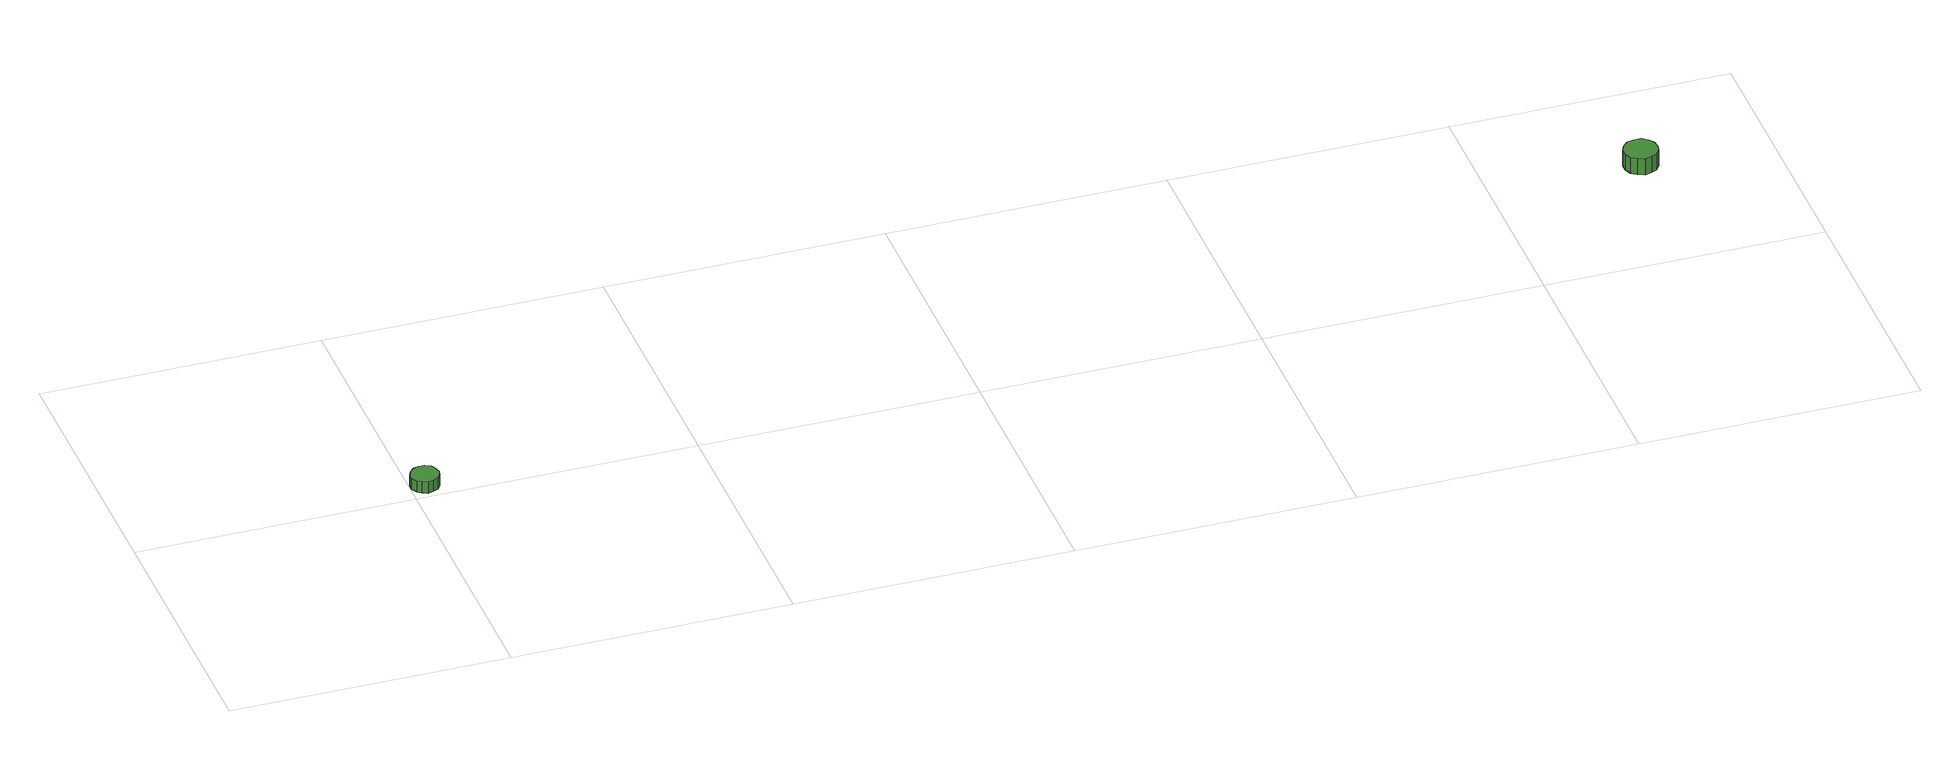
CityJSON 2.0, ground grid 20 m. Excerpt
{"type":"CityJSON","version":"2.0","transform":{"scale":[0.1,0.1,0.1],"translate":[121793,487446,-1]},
"CityObjects":{
"tree1":{"type":"SolitaryVegetationObject","attributes":{"function":"something"},"geometry":[{"type":"MultiSurface","lod":"1","boundaries":[[[0,1,2,3,4,5,6,7,8,9,10,11,12,13,14]],[[15,16,17,18,19,20,21,22,23,24,25,26,27,28,29]],[[0,29,28,1]],[[1,28,27,2]],[[2,27,26,3]],[[3,26,25,4]],[[4,25,24,5]],[[5,24,23,6]],[[6,23,22,7]],[[7,22,21,8]],[[8,21,20,9]],[[9,20,19,10]],[[10,19,18,11]],[[11,18,17,12]],[[12,17,16,13]],[[13,16,15,14]],[[14,15,29,0]]]}]},
"tree2":{"type":"SolitaryVegetationObject","attributes":{"function":"something"},"geometry":[{"type":"MultiSurface","lod":"1","boundaries":[[[30,31,32,33,34,35,36,37,38,39,40,41,42,43,44]],[[45,46,47,48,49,50,51,52,53,54,55,56,57,58,59]],[[30,59,58,31]],[[31,58,57,32]],[[32,57,56,33]],[[33,56,55,34]],[[34,55,54,35]],[[35,54,53,36]],[[36,53,52,37]],[[37,52,51,38]],[[38,51,50,39]],[[39,50,49,40]],[[40,49,48,41]],[[41,48,47,42]],[[42,47,46,43]],[[43,46,45,44]],[[44,45,59,30]]]}]}
},
"vertices":[
[21,14,16],[20,18,16],[18,22,16],[14,24,16],[10,24,16],[6,23,16],[3,20,16],[1,16,16],[1,12,16],[3,8,16],[6,6,16],[10,4,16],[14,5,16],[18,7,16],[20,10,16],[20,10,7],[18,7,7],[14,5,7],[10,4,7],[6,6,7],[3,8,7],[1,12,7],[1,16,7],[3,20,7],[6,23,7],[10,24,7],[14,24,7],[18,22,7],[20,18,7],[21,14,7],
[917,107,26],[916,112,26],[913,116,26],[909,119,26],[904,119,26],[899,118,26],[895,114,26],[893,110,26],[893,105,26],[895,100,26],[899,97,26],[904,95,26],[909,96,26],[913,98,26],[916,102,26],[916,102,13],[913,98,13],[909,96,13],[904,95,13],[899,97,13],[895,100,13],[893,105,13],[893,110,13],[895,114,13],[899,118,13],[904,119,13],[909,119,13],[913,116,13],[916,112,13],[917,107,13]
]}
